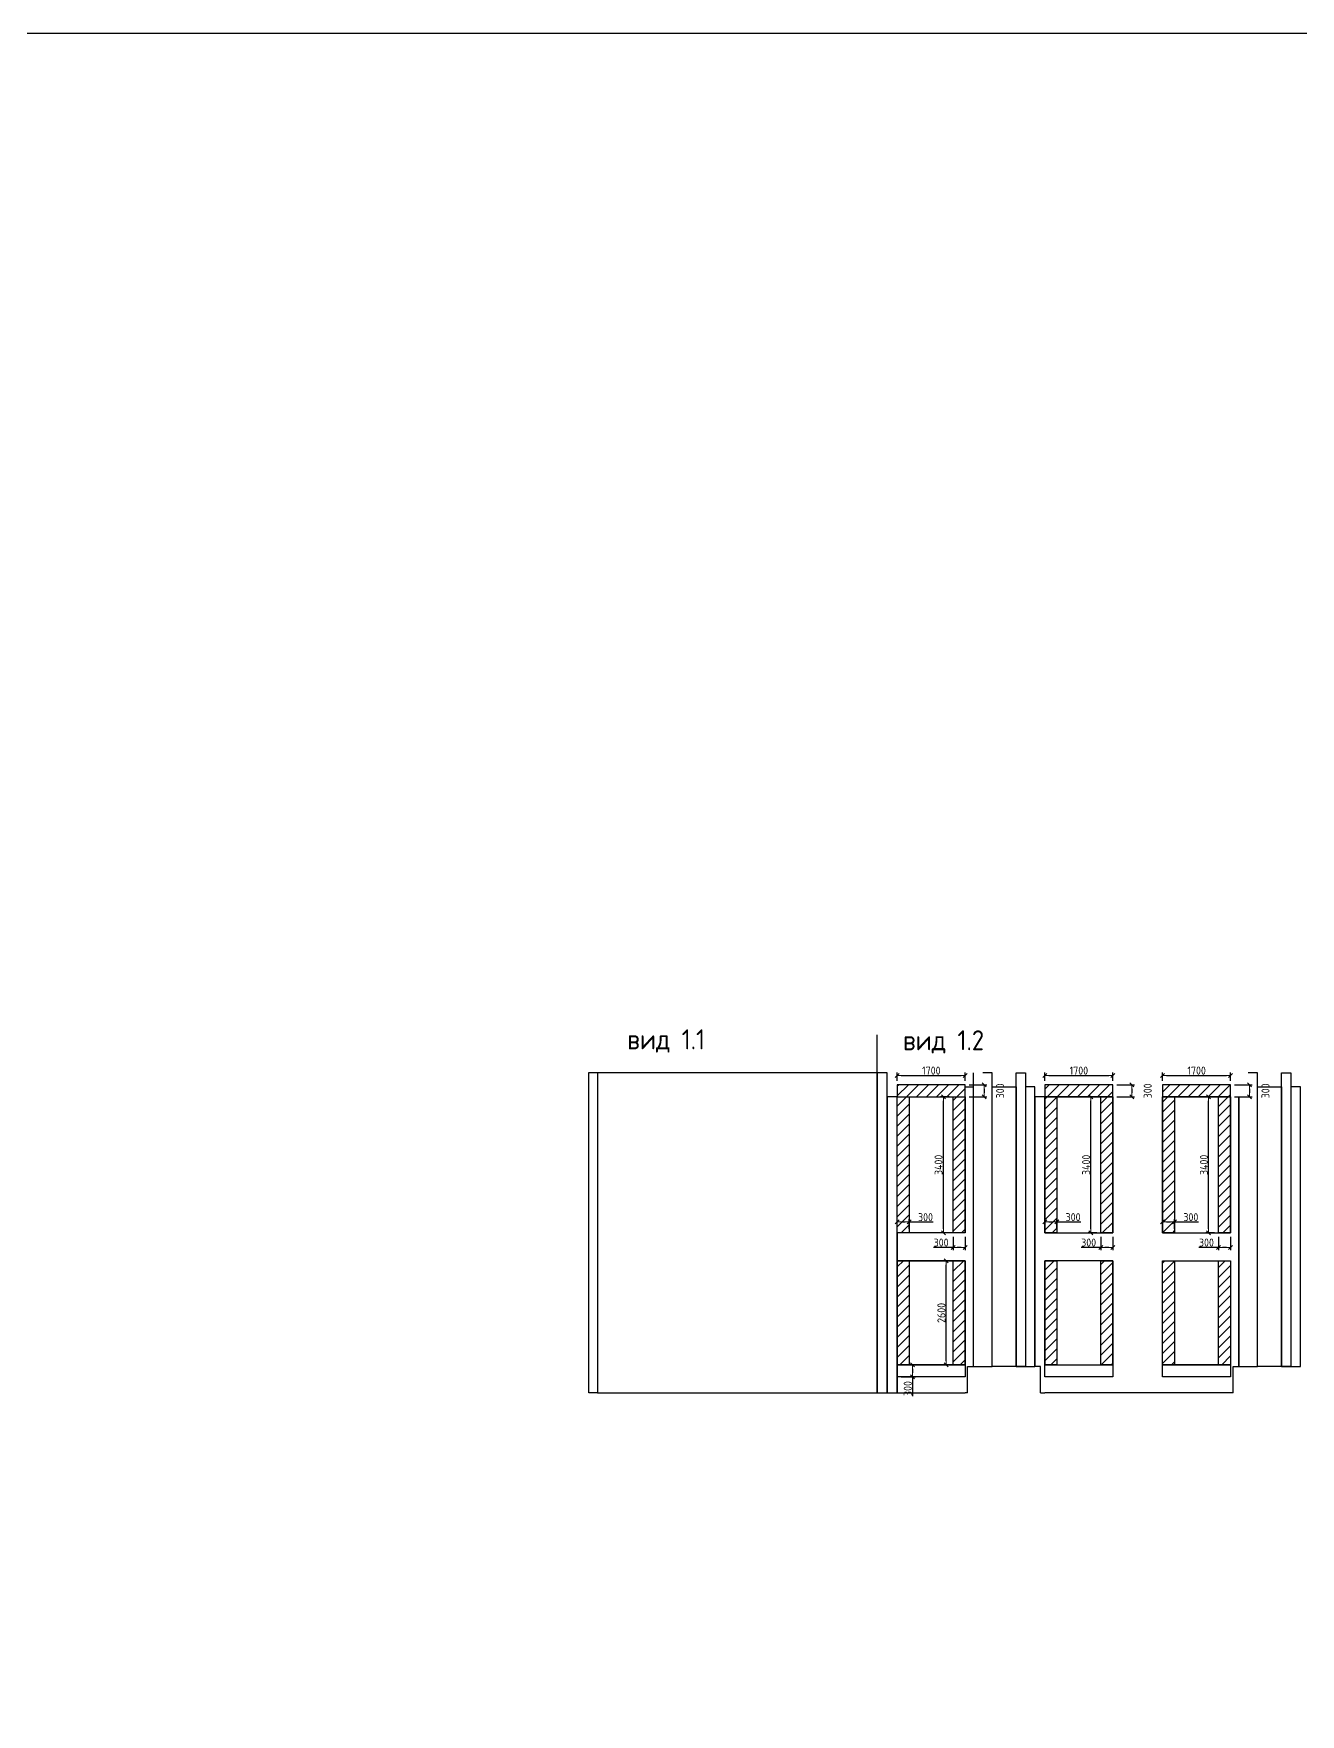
# Model space of a CAD drawing. Header units: millimetres. Extents: x 209 to 1046824, y -248937 to 510758.
# Drawn here: x 637991 to 669670, y 462083 to 504101 of the extents above; entities that cross this region are included whole.
import ezdxf

# ---------------------------------------------------------------- set-up
doc = ezdxf.new("R2010")
doc.units = ezdxf.units.MM
doc.layers.add('$AUDIT_BAD_LAYER1', color=7, linetype='Continuous')
doc.layers.add('Штриховка', color=7, linetype='Continuous')
doc.layers.add('Основные линии', color=7, linetype='Continuous', lineweight=30)
doc.layers.add('Размеры', color=7, linetype='Continuous', lineweight=15)
doc.styles.add('СПДС', font='isocpeur.ttf', dxfattribs={"width": 0.9})
doc.dimstyles.new('Размера А3', dxfattribs={"dimtxt": 200, "dimasz": 100, "dimexe": 70, "dimexo": 100, "dimgap": 20, "dimtad": 1, "dimdec": 0, "dimrnd": 10, "dimzin": 0, "dimdsep": 46, "dimtxsty": 'СПДС', "dimblk": 'ARROWHEAD_6', "dimcen": 1, "dimclrd": 256, "dimclre": 256, "dimclrt": 256, "dimazin": 0, "dimtfac": 1, "dimtdec": 0, "dimtmove": 2, "dimatfit": 3, "dimfxl": 1, "dimtolj": 1, "dimtzin": 0, "dimarcsym": 0})

# ---------------------------------------------------------------- blocks, each defined once
blk = doc.blocks.new('ARROWHEAD_6')
at = {"color": 0, "linetype": 'Continuous'}
for p, q in [((0, 0), (-1, 0)), ((-0.5, -0.5), (0.5, 0.5))]:
    blk.add_line(p, q, dxfattribs=at)
blk = doc.blocks.new('*D2213')
at = {"layer": 'Defpoints', "color": 0, "lineweight": 30, "transparency": 16777216}
for p in [(659890, 474393), (659590, 474120), (659890, 474120)]:
    blk.add_point(p, dxfattribs=at)
at = {"layer": 'Размеры', "lineweight": -2, "transparency": 16777216}
for p, q in [((659590, 474220), (659590, 474463)), ((659690, 474393), (659790, 474393)), ((659890, 474220), (659890, 474463)), ((659890, 474393), (660486, 474393))]:
    blk.add_line(p, q, dxfattribs=at)
at = {"layer": 'Размеры', "lineweight": -2, "transparency": 16777216, "xscale": 100, "yscale": 100, "zscale": 100, "rotation": 180}
blk.add_blockref('ARROWHEAD_6', (659590, 474393), dxfattribs=at)
at = {"layer": 'Размеры', "lineweight": -2, "transparency": 16777216, "xscale": 100, "yscale": 100, "zscale": 100}
blk.add_blockref('ARROWHEAD_6', (659890, 474393), dxfattribs=at)
at = {"layer": 'Размеры', "transparency": 16777216, "insert": (660295, 474513), "char_height": 200, "attachment_point": 5, "style": 'СПДС'}
blk.add_mtext('\\A1;300', dxfattribs=at)
blk = doc.blocks.new('*D2214')
at = {"layer": 'Defpoints', "color": 0, "lineweight": 30, "transparency": 16777216}
for p in [(660990, 474120), (661290, 474120), (661290, 473758)]:
    blk.add_point(p, dxfattribs=at)
at = {"layer": 'Размеры', "lineweight": -2, "transparency": 16777216}
for p, q in [((660990, 474020), (660990, 473688)), ((661290, 474020), (661290, 473688)), ((660990, 473758), (660494, 473758)), ((661190, 473758), (661090, 473758))]:
    blk.add_line(p, q, dxfattribs=at)
at = {"layer": 'Размеры', "lineweight": -2, "transparency": 16777216, "xscale": 100, "yscale": 100, "zscale": 100, "rotation": 180}
blk.add_blockref('ARROWHEAD_6', (660990, 473758), dxfattribs=at)
at = {"layer": 'Размеры', "lineweight": -2, "transparency": 16777216, "xscale": 100, "yscale": 100, "zscale": 100}
blk.add_blockref('ARROWHEAD_6', (661290, 473758), dxfattribs=at)
at = {"layer": 'Размеры', "transparency": 16777216, "insert": (660685, 473878), "char_height": 200, "attachment_point": 5, "style": 'СПДС'}
blk.add_mtext('\\A1;300', dxfattribs=at)
blk = doc.blocks.new('*D2215')
at = {"layer": 'Defpoints', "color": 0, "lineweight": 30, "transparency": 16777216}
for p in [(660741, 477520), (660990, 477520), (660990, 474120)]:
    blk.add_point(p, dxfattribs=at)
at = {"layer": 'Размеры', "lineweight": -2, "transparency": 16777216}
for p, q in [((660890, 477520), (660671, 477520)), ((660741, 474220), (660741, 477420)), ((660890, 474120), (660671, 474120))]:
    blk.add_line(p, q, dxfattribs=at)
at = {"layer": 'Размеры', "lineweight": -2, "transparency": 16777216, "xscale": 100, "yscale": 100, "zscale": 100}
for p, rotation in [((660741, 477520), 90), ((660741, 474120), 270)]:
    blk.add_blockref('ARROWHEAD_6', p, dxfattribs=dict(at, rotation=rotation))
at = {"layer": 'Размеры', "transparency": 16777216, "insert": (660621, 475820), "char_height": 200, "attachment_point": 5, "rotation": 90, "style": 'СПДС'}
blk.add_mtext('\\A1;3400', dxfattribs=at)
blk = doc.blocks.new('*D2216')
at = {"layer": 'Defpoints', "color": 0, "lineweight": 30, "transparency": 16777216}
for p in [(659590, 477820), (661290, 478057), (661290, 477820)]:
    blk.add_point(p, dxfattribs=at)
at = {"layer": 'Размеры', "lineweight": -2, "transparency": 16777216}
for p, q in [((659590, 477920), (659590, 478127)), ((659690, 478057), (661190, 478057)), ((661290, 477920), (661290, 478127))]:
    blk.add_line(p, q, dxfattribs=at)
at = {"layer": 'Размеры', "lineweight": -2, "transparency": 16777216, "xscale": 100, "yscale": 100, "zscale": 100, "rotation": 180}
blk.add_blockref('ARROWHEAD_6', (659590, 478057), dxfattribs=at)
at = {"layer": 'Размеры', "lineweight": -2, "transparency": 16777216, "xscale": 100, "yscale": 100, "zscale": 100}
blk.add_blockref('ARROWHEAD_6', (661290, 478057), dxfattribs=at)
at = {"layer": 'Размеры', "transparency": 16777216, "insert": (660440, 478177), "char_height": 200, "attachment_point": 5, "style": 'СПДС'}
blk.add_mtext('\\A1;1700', dxfattribs=at)
blk = doc.blocks.new('*D2217')
at = {"layer": 'Defpoints', "color": 0, "lineweight": 30, "transparency": 16777216}
for p in [(661290, 477820), (661290, 477520), (661761, 477520)]:
    blk.add_point(p, dxfattribs=at)
at = {"layer": 'Размеры', "lineweight": -2, "transparency": 16777216}
for p, q in [((661390, 477820), (661831, 477820)), ((661390, 477520), (661831, 477520)), ((661761, 477720), (661761, 477620))]:
    blk.add_line(p, q, dxfattribs=at)
at = {"layer": 'Размеры', "lineweight": -2, "transparency": 16777216, "xscale": 100, "yscale": 100, "zscale": 100}
for p, rotation in [((661761, 477820), 90), ((661761, 477520), 270)]:
    blk.add_blockref('ARROWHEAD_6', p, dxfattribs=dict(at, rotation=rotation))
at = {"layer": 'Размеры', "transparency": 16777216, "insert": (662161, 477670), "char_height": 200, "attachment_point": 5, "rotation": 90, "style": 'СПДС'}
blk.add_mtext('\\A1;300', dxfattribs=at)
blk = doc.blocks.new('*D2218')
at = {"layer": 'Defpoints', "color": 0, "lineweight": 30, "transparency": 16777216}
for p in [(663580, 474393), (663280, 474120), (663580, 474120)]:
    blk.add_point(p, dxfattribs=at)
at = {"layer": 'Размеры', "lineweight": -2, "transparency": 16777216}
for p, q in [((663280, 474220), (663280, 474463)), ((663380, 474393), (663480, 474393)), ((663580, 474220), (663580, 474463)), ((663580, 474393), (664176, 474393))]:
    blk.add_line(p, q, dxfattribs=at)
at = {"layer": 'Размеры', "lineweight": -2, "transparency": 16777216, "xscale": 100, "yscale": 100, "zscale": 100, "rotation": 180}
blk.add_blockref('ARROWHEAD_6', (663280, 474393), dxfattribs=at)
at = {"layer": 'Размеры', "lineweight": -2, "transparency": 16777216, "xscale": 100, "yscale": 100, "zscale": 100}
blk.add_blockref('ARROWHEAD_6', (663580, 474393), dxfattribs=at)
at = {"layer": 'Размеры', "transparency": 16777216, "insert": (663985, 474513), "char_height": 200, "attachment_point": 5, "style": 'СПДС'}
blk.add_mtext('\\A1;300', dxfattribs=at)
blk = doc.blocks.new('*D2219')
at = {"layer": 'Defpoints', "color": 0, "lineweight": 30, "transparency": 16777216}
for p in [(664680, 474120), (664980, 474120), (664980, 473758)]:
    blk.add_point(p, dxfattribs=at)
at = {"layer": 'Размеры', "lineweight": -2, "transparency": 16777216}
for p, q in [((664680, 474020), (664680, 473688)), ((664980, 474020), (664980, 473688)), ((664680, 473758), (664184, 473758)), ((664880, 473758), (664780, 473758))]:
    blk.add_line(p, q, dxfattribs=at)
at = {"layer": 'Размеры', "lineweight": -2, "transparency": 16777216, "xscale": 100, "yscale": 100, "zscale": 100, "rotation": 180}
blk.add_blockref('ARROWHEAD_6', (664680, 473758), dxfattribs=at)
at = {"layer": 'Размеры', "lineweight": -2, "transparency": 16777216, "xscale": 100, "yscale": 100, "zscale": 100}
blk.add_blockref('ARROWHEAD_6', (664980, 473758), dxfattribs=at)
at = {"layer": 'Размеры', "transparency": 16777216, "insert": (664375, 473878), "char_height": 200, "attachment_point": 5, "style": 'СПДС'}
blk.add_mtext('\\A1;300', dxfattribs=at)
blk = doc.blocks.new('*D2220')
at = {"layer": 'Defpoints', "color": 0, "lineweight": 30, "transparency": 16777216}
for p in [(664431, 477520), (664680, 477520), (664680, 474120)]:
    blk.add_point(p, dxfattribs=at)
at = {"layer": 'Размеры', "lineweight": -2, "transparency": 16777216}
for p, q in [((664580, 477520), (664361, 477520)), ((664431, 474220), (664431, 477420)), ((664580, 474120), (664361, 474120))]:
    blk.add_line(p, q, dxfattribs=at)
at = {"layer": 'Размеры', "lineweight": -2, "transparency": 16777216, "xscale": 100, "yscale": 100, "zscale": 100}
for p, rotation in [((664431, 477520), 90), ((664431, 474120), 270)]:
    blk.add_blockref('ARROWHEAD_6', p, dxfattribs=dict(at, rotation=rotation))
at = {"layer": 'Размеры', "transparency": 16777216, "insert": (664311, 475820), "char_height": 200, "attachment_point": 5, "rotation": 90, "style": 'СПДС'}
blk.add_mtext('\\A1;3400', dxfattribs=at)
blk = doc.blocks.new('*D2221')
at = {"layer": 'Defpoints', "color": 0, "lineweight": 30, "transparency": 16777216}
for p in [(663280, 477820), (664980, 478057), (664980, 477820)]:
    blk.add_point(p, dxfattribs=at)
at = {"layer": 'Размеры', "lineweight": -2, "transparency": 16777216}
for p, q in [((663280, 477920), (663280, 478127)), ((663380, 478057), (664880, 478057)), ((664980, 477920), (664980, 478127))]:
    blk.add_line(p, q, dxfattribs=at)
at = {"layer": 'Размеры', "lineweight": -2, "transparency": 16777216, "xscale": 100, "yscale": 100, "zscale": 100, "rotation": 180}
blk.add_blockref('ARROWHEAD_6', (663280, 478057), dxfattribs=at)
at = {"layer": 'Размеры', "lineweight": -2, "transparency": 16777216, "xscale": 100, "yscale": 100, "zscale": 100}
blk.add_blockref('ARROWHEAD_6', (664980, 478057), dxfattribs=at)
at = {"layer": 'Размеры', "transparency": 16777216, "insert": (664130, 478177), "char_height": 200, "attachment_point": 5, "style": 'СПДС'}
blk.add_mtext('\\A1;1700', dxfattribs=at)
blk = doc.blocks.new('*D2222')
at = {"layer": 'Defpoints', "color": 0, "lineweight": 30, "transparency": 16777216}
for p in [(664980, 477820), (664980, 477520), (665451, 477520)]:
    blk.add_point(p, dxfattribs=at)
at = {"layer": 'Размеры', "lineweight": -2, "transparency": 16777216}
for p, q in [((665080, 477820), (665521, 477820)), ((665080, 477520), (665521, 477520)), ((665451, 477720), (665451, 477620))]:
    blk.add_line(p, q, dxfattribs=at)
at = {"layer": 'Размеры', "lineweight": -2, "transparency": 16777216, "xscale": 100, "yscale": 100, "zscale": 100}
for p, rotation in [((665451, 477820), 90), ((665451, 477520), 270)]:
    blk.add_blockref('ARROWHEAD_6', p, dxfattribs=dict(at, rotation=rotation))
at = {"layer": 'Размеры', "transparency": 16777216, "insert": (665851, 477670), "char_height": 200, "attachment_point": 5, "rotation": 90, "style": 'СПДС'}
blk.add_mtext('\\A1;300', dxfattribs=at)
blk = doc.blocks.new('*D2223')
at = {"layer": 'Defpoints', "color": 0, "lineweight": 30, "transparency": 16777216}
for p in [(666525, 474393), (666225, 474120), (666525, 474120)]:
    blk.add_point(p, dxfattribs=at)
at = {"layer": 'Размеры', "lineweight": -2, "transparency": 16777216}
for p, q in [((666225, 474220), (666225, 474463)), ((666325, 474393), (666425, 474393)), ((666525, 474220), (666525, 474463)), ((666525, 474393), (667122, 474393))]:
    blk.add_line(p, q, dxfattribs=at)
at = {"layer": 'Размеры', "lineweight": -2, "transparency": 16777216, "xscale": 100, "yscale": 100, "zscale": 100, "rotation": 180}
blk.add_blockref('ARROWHEAD_6', (666225, 474393), dxfattribs=at)
at = {"layer": 'Размеры', "lineweight": -2, "transparency": 16777216, "xscale": 100, "yscale": 100, "zscale": 100}
blk.add_blockref('ARROWHEAD_6', (666525, 474393), dxfattribs=at)
at = {"layer": 'Размеры', "transparency": 16777216, "insert": (666931, 474513), "char_height": 200, "attachment_point": 5, "style": 'СПДС'}
blk.add_mtext('\\A1;300', dxfattribs=at)
blk = doc.blocks.new('*D2224')
at = {"layer": 'Defpoints', "color": 0, "lineweight": 30, "transparency": 16777216}
for p in [(667625, 474120), (667925, 474120), (667925, 473758)]:
    blk.add_point(p, dxfattribs=at)
at = {"layer": 'Размеры', "lineweight": -2, "transparency": 16777216}
for p, q in [((667625, 474020), (667625, 473688)), ((667925, 474020), (667925, 473688)), ((667625, 473758), (667129, 473758)), ((667825, 473758), (667725, 473758))]:
    blk.add_line(p, q, dxfattribs=at)
at = {"layer": 'Размеры', "lineweight": -2, "transparency": 16777216, "xscale": 100, "yscale": 100, "zscale": 100, "rotation": 180}
blk.add_blockref('ARROWHEAD_6', (667625, 473758), dxfattribs=at)
at = {"layer": 'Размеры', "lineweight": -2, "transparency": 16777216, "xscale": 100, "yscale": 100, "zscale": 100}
blk.add_blockref('ARROWHEAD_6', (667925, 473758), dxfattribs=at)
at = {"layer": 'Размеры', "transparency": 16777216, "insert": (667320, 473878), "char_height": 200, "attachment_point": 5, "style": 'СПДС'}
blk.add_mtext('\\A1;300', dxfattribs=at)
blk = doc.blocks.new('*D2225')
at = {"layer": 'Defpoints', "color": 0, "lineweight": 30, "transparency": 16777216}
for p in [(667376, 477520), (667625, 477520), (667625, 474120)]:
    blk.add_point(p, dxfattribs=at)
at = {"layer": 'Размеры', "lineweight": -2, "transparency": 16777216}
for p, q in [((667525, 477520), (667306, 477520)), ((667376, 474220), (667376, 477420)), ((667525, 474120), (667306, 474120))]:
    blk.add_line(p, q, dxfattribs=at)
at = {"layer": 'Размеры', "lineweight": -2, "transparency": 16777216, "xscale": 100, "yscale": 100, "zscale": 100}
for p, rotation in [((667376, 477520), 90), ((667376, 474120), 270)]:
    blk.add_blockref('ARROWHEAD_6', p, dxfattribs=dict(at, rotation=rotation))
at = {"layer": 'Размеры', "transparency": 16777216, "insert": (667256, 475820), "char_height": 200, "attachment_point": 5, "rotation": 90, "style": 'СПДС'}
blk.add_mtext('\\A1;3400', dxfattribs=at)
blk = doc.blocks.new('*D2226')
at = {"layer": 'Defpoints', "color": 0, "lineweight": 30, "transparency": 16777216}
for p in [(666225, 477820), (667925, 478057), (667925, 477820)]:
    blk.add_point(p, dxfattribs=at)
at = {"layer": 'Размеры', "lineweight": -2, "transparency": 16777216}
for p, q in [((666225, 477920), (666225, 478127)), ((666325, 478057), (667825, 478057)), ((667925, 477920), (667925, 478127))]:
    blk.add_line(p, q, dxfattribs=at)
at = {"layer": 'Размеры', "lineweight": -2, "transparency": 16777216, "xscale": 100, "yscale": 100, "zscale": 100, "rotation": 180}
blk.add_blockref('ARROWHEAD_6', (666225, 478057), dxfattribs=at)
at = {"layer": 'Размеры', "lineweight": -2, "transparency": 16777216, "xscale": 100, "yscale": 100, "zscale": 100}
blk.add_blockref('ARROWHEAD_6', (667925, 478057), dxfattribs=at)
at = {"layer": 'Размеры', "transparency": 16777216, "insert": (667075, 478177), "char_height": 200, "attachment_point": 5, "style": 'СПДС'}
blk.add_mtext('\\A1;1700', dxfattribs=at)
blk = doc.blocks.new('*D2227')
at = {"layer": 'Defpoints', "color": 0, "lineweight": 30, "transparency": 16777216}
for p in [(667925, 477820), (667925, 477520), (668396, 477520)]:
    blk.add_point(p, dxfattribs=at)
at = {"layer": 'Размеры', "lineweight": -2, "transparency": 16777216}
for p, q in [((668025, 477820), (668466, 477820)), ((668025, 477520), (668466, 477520)), ((668396, 477720), (668396, 477620))]:
    blk.add_line(p, q, dxfattribs=at)
at = {"layer": 'Размеры', "lineweight": -2, "transparency": 16777216, "xscale": 100, "yscale": 100, "zscale": 100}
for p, rotation in [((668396, 477820), 90), ((668396, 477520), 270)]:
    blk.add_blockref('ARROWHEAD_6', p, dxfattribs=dict(at, rotation=rotation))
at = {"layer": 'Размеры', "transparency": 16777216, "insert": (668796, 477670), "char_height": 200, "attachment_point": 5, "rotation": 90, "style": 'СПДС'}
blk.add_mtext('\\A1;300', dxfattribs=at)
blk = doc.blocks.new('*D2233')
at = {"layer": 'Defpoints', "color": 0, "lineweight": 30, "transparency": 16777216}
for p in [(659890, 473420), (660812, 473420), (659890, 470820)]:
    blk.add_point(p, dxfattribs=at)
at = {"layer": 'Размеры', "lineweight": -2, "transparency": 16777216}
for p, q in [((659990, 473420), (660882, 473420)), ((660812, 470920), (660812, 473320)), ((659990, 470820), (660882, 470820))]:
    blk.add_line(p, q, dxfattribs=at)
at = {"layer": 'Размеры', "lineweight": -2, "transparency": 16777216, "xscale": 100, "yscale": 100, "zscale": 100}
for p, rotation in [((660812, 473420), 90), ((660812, 470820), 270)]:
    blk.add_blockref('ARROWHEAD_6', p, dxfattribs=dict(at, rotation=rotation))
at = {"layer": 'Размеры', "transparency": 16777216, "insert": (660692, 472120), "char_height": 200, "attachment_point": 5, "rotation": 90, "style": 'СПДС'}
blk.add_mtext('\\A1;2600', dxfattribs=at)
blk = doc.blocks.new('*D2234')
at = {"layer": 'Defpoints', "color": 0, "lineweight": 30, "transparency": 16777216}
for p in [(659590, 470820), (659971, 470820), (659590, 470520)]:
    blk.add_point(p, dxfattribs=at)
at = {"layer": 'Размеры', "lineweight": -2, "transparency": 16777216}
for p, q in [((659690, 470820), (660041, 470820)), ((659971, 470720), (659971, 470620)), ((659690, 470520), (660041, 470520)), ((659971, 470520), (659971, 470038))]:
    blk.add_line(p, q, dxfattribs=at)
at = {"layer": 'Размеры', "lineweight": -2, "transparency": 16777216, "xscale": 100, "yscale": 100, "zscale": 100}
for p, rotation in [((659971, 470820), 90), ((659971, 470520), 270)]:
    blk.add_blockref('ARROWHEAD_6', p, dxfattribs=dict(at, rotation=rotation))
at = {"layer": 'Размеры', "transparency": 16777216, "insert": (659851, 470229), "char_height": 200, "attachment_point": 5, "rotation": 90, "style": 'СПДС'}
blk.add_mtext('\\A1;300', dxfattribs=at)
blk = doc.blocks.new('*D2235')
at = {"layer": 'Defpoints', "color": 0, "lineweight": 30, "transparency": 16777216}
for p in [(659890, 473420), (660812, 473420), (659890, 470820)]:
    blk.add_point(p, dxfattribs=at)
at = {"layer": 'Размеры', "lineweight": -2, "transparency": 16777216}
for p, q in [((659990, 473420), (660882, 473420)), ((660812, 470920), (660812, 473320)), ((659990, 470820), (660882, 470820))]:
    blk.add_line(p, q, dxfattribs=at)
at = {"layer": 'Размеры', "lineweight": -2, "transparency": 16777216, "xscale": 100, "yscale": 100, "zscale": 100}
for p, rotation in [((660812, 473420), 90), ((660812, 470820), 270)]:
    blk.add_blockref('ARROWHEAD_6', p, dxfattribs=dict(at, rotation=rotation))
at = {"layer": 'Размеры', "transparency": 16777216, "insert": (660692, 472120), "char_height": 200, "attachment_point": 5, "rotation": 90, "style": 'СПДС'}
blk.add_mtext('\\A1;2600', dxfattribs=at)
blk = doc.blocks.new('*D2236')
at = {"layer": 'Defpoints', "color": 0, "lineweight": 30, "transparency": 16777216}
for p in [(659590, 470820), (659971, 470820), (659590, 470520)]:
    blk.add_point(p, dxfattribs=at)
at = {"layer": 'Размеры', "lineweight": -2, "transparency": 16777216}
for p, q in [((659690, 470820), (660041, 470820)), ((659971, 470720), (659971, 470620)), ((659690, 470520), (660041, 470520)), ((659971, 470520), (659971, 470038))]:
    blk.add_line(p, q, dxfattribs=at)
at = {"layer": 'Размеры', "lineweight": -2, "transparency": 16777216, "xscale": 100, "yscale": 100, "zscale": 100}
for p, rotation in [((659971, 470820), 90), ((659971, 470520), 270)]:
    blk.add_blockref('ARROWHEAD_6', p, dxfattribs=dict(at, rotation=rotation))
at = {"layer": 'Размеры', "transparency": 16777216, "insert": (659851, 470229), "char_height": 200, "attachment_point": 5, "rotation": 90, "style": 'СПДС'}
blk.add_mtext('\\A1;300', dxfattribs=at)
blk = doc.blocks.new('*D2237')
at = {"layer": 'Defpoints', "color": 0, "lineweight": 30, "transparency": 16777216}
for p in [(659890, 473420), (660812, 473420), (659890, 470820)]:
    blk.add_point(p, dxfattribs=at)
at = {"layer": 'Размеры', "lineweight": -2, "transparency": 16777216}
for p, q in [((659990, 473420), (660882, 473420)), ((660812, 470920), (660812, 473320)), ((659990, 470820), (660882, 470820))]:
    blk.add_line(p, q, dxfattribs=at)
at = {"layer": 'Размеры', "lineweight": -2, "transparency": 16777216, "xscale": 100, "yscale": 100, "zscale": 100}
for p, rotation in [((660812, 473420), 90), ((660812, 470820), 270)]:
    blk.add_blockref('ARROWHEAD_6', p, dxfattribs=dict(at, rotation=rotation))
at = {"layer": 'Размеры', "transparency": 16777216, "insert": (660692, 472120), "char_height": 200, "attachment_point": 5, "rotation": 90, "style": 'СПДС'}
blk.add_mtext('\\A1;2600', dxfattribs=at)
blk = doc.blocks.new('*D2238')
at = {"layer": 'Defpoints', "color": 0, "lineweight": 30, "transparency": 16777216}
for p in [(659590, 470820), (659971, 470820), (659590, 470520)]:
    blk.add_point(p, dxfattribs=at)
at = {"layer": 'Размеры', "lineweight": -2, "transparency": 16777216}
for p, q in [((659690, 470820), (660041, 470820)), ((659971, 470720), (659971, 470620)), ((659690, 470520), (660041, 470520)), ((659971, 470520), (659971, 470038))]:
    blk.add_line(p, q, dxfattribs=at)
at = {"layer": 'Размеры', "lineweight": -2, "transparency": 16777216, "xscale": 100, "yscale": 100, "zscale": 100}
for p, rotation in [((659971, 470820), 90), ((659971, 470520), 270)]:
    blk.add_blockref('ARROWHEAD_6', p, dxfattribs=dict(at, rotation=rotation))
at = {"layer": 'Размеры', "transparency": 16777216, "insert": (659851, 470229), "char_height": 200, "attachment_point": 5, "rotation": 90, "style": 'СПДС'}
blk.add_mtext('\\A1;300', dxfattribs=at)

msp = doc.modelspace()

# ---------------------------------------------------------------- hatches: boundary and pattern name
at = {"layer": 'Штриховка', "transparency": 33554559}
h = msp.add_hatch(dxfattribs=at)
h.set_pattern_fill('ANSI31', color=1, scale=56)
h.paths.add_polyline_path([(659889.9, 477519.7), (659589.9, 477519.7), (659589.9, 474119.7), (659889.9, 474119.7)])
h.paths.add_polyline_path([(661289.9, 477819.7), (659589.9, 477819.7), (659589.9, 477519.7), (661289.9, 477519.7)])
h.paths.add_polyline_path([(661289.9, 477519.7), (660989.9, 477519.7), (660989.9, 474119.7), (661289.9, 474119.7)])
h.paths.add_polyline_path([(661289.9, 473419.7), (660989.9, 473419.7), (660989.9, 470819.7), (661289.9, 470819.7)])
h.paths.add_polyline_path([(659889.9, 473419.7), (659589.9, 473419.7), (659589.9, 470819.7), (659889.9, 470819.7)])
h.paths.add_polyline_path([(664979.9, 473419.7), (664679.9, 473419.7), (664679.9, 470819.7), (664979.9, 470819.7)])
h.paths.add_polyline_path([(663579.9, 473419.7), (663279.9, 473419.7), (663279.9, 470819.7), (663579.9, 470819.7)])
h.paths.add_polyline_path([(663579.9, 477519.7), (663279.9, 477519.7), (663279.9, 474119.7), (663579.9, 474119.7)])
h.paths.add_polyline_path([(664979.9, 477519.7), (664679.9, 477519.7), (664679.9, 474119.7), (664979.9, 474119.7)])
h.paths.add_polyline_path([(666525.3, 477519.7), (666225.3, 477519.7), (666225.3, 474119.7), (666525.3, 474119.7)])
h.paths.add_polyline_path([(666525.3, 473419.7), (666225.3, 473419.7), (666225.3, 470819.7), (666525.3, 470819.7)])
h.paths.add_polyline_path([(667925.3, 473419.7), (667625.3, 473419.7), (667625.3, 470819.7), (667925.3, 470819.7)])
h.paths.add_polyline_path([(664979.9, 477819.7), (663279.9, 477819.7), (663279.9, 477519.7), (663579.9, 477519.7), (664979.9, 477519.7)])
h.paths.add_polyline_path([(667925.3, 477819.7), (666225.3, 477819.7), (666225.3, 477519.7), (667925.3, 477519.7)])
h.paths.add_polyline_path([(667925.3, 477519.7), (667625.3, 477519.7), (667625.3, 474119.7), (667925.3, 474119.7)])
h.paths.add_polyline_path([(671819.9, 473419.7), (671519.9, 473419.7), (671519.9, 470819.7), (671819.9, 470819.7)])
h.paths.add_polyline_path([(670419.9, 473419.7), (670119.9, 473419.7), (670119.9, 470819.7), (670419.9, 470819.7)])
h.paths.add_polyline_path([(670419.9, 477519.7), (670119.9, 477519.7), (670119.9, 474119.7), (670419.9, 474119.7)])
h.paths.add_polyline_path([(671819.9, 477519.7), (671519.9, 477519.7), (671519.9, 474119.7), (671819.9, 474119.7)])
h.paths.add_polyline_path([(671819.9, 477819.7), (670119.9, 477819.7), (670119.9, 477519.7), (671819.9, 477519.7)])
h.paths.add_polyline_path([(678809.9, 477819.7), (674059.9, 477819.7), (674059.9, 477519.7), (678809.9, 477519.7)])
h.paths.add_polyline_path([(674359.9, 477519.7), (674059.9, 477519.7), (674059.9, 474119.7), (674359.9, 474119.7)])
h.paths.add_polyline_path([(674359.9, 473419.7), (674059.9, 473419.7), (674059.9, 470819.7), (674359.9, 470819.7)])
h.paths.add_polyline_path([(682989.9, 477819.7), (680689.9, 477819.7), (680689.9, 477519.7), (682989.9, 477519.7)])
h.paths.add_polyline_path([(690426.7, 473419.7), (690126.7, 473419.7), (690126.7, 470819.7), (690426.7, 470819.7)])
h.paths.add_polyline_path([(690426.7, 477519.7), (690126.7, 477519.7), (690126.7, 474172.2), (690426.7, 474172.2)])
h.paths.add_polyline_path([(690426.7, 477819.7), (685509.9, 477819.7), (685509.9, 477519.7), (690426.7, 477519.7)])

# ---------------------------------------------------------------- linework, layer by layer
at = {"layer": '$AUDIT_BAD_LAYER1'}
msp.add_lwpolyline([(652089.9, 470119.7), (651874.9, 470119.7), (651874.9, 478130.6), (652089.9, 478130.6)], close=True, dxfattribs=at)
msp.add_lwpolyline([(556639.4, 144021), (1046823.5, 144021), (1046823.5, 504101.2), (556639.4, 504101.2)], close=True)
at = {"layer": 'Основные линии'}
for points in [[(659089.9, 478119.7), (659089.9, 479068.5)], [(661289.9, 477769.7), (661489.9, 477769.7), (661489.9, 470779.9)], [(661489.9, 478119.7), (661489.9, 470779.9), (661959.9, 470779.9), (661959.9, 478119.7), (661724.9, 478119.7)], [(662559.9, 477769.7), (662559.9, 470779.9), (663029.9, 470779.9), (663029.9, 477769.7), (662794.9, 477769.7)], [(668129.9, 477519.7), (668129.9, 470779.9), (668599.9, 470779.9), (668599.9, 478119.7), (668364.9, 478119.7)], [(669199.9, 477769.7), (669199.9, 470779.9), (669669.9, 470779.9), (669669.9, 477769.7), (669434.9, 477769.7)], [(661289.9, 474119.7), (661289.9, 477519.7)], [(663279.9, 474119.7), (663279.9, 477519.7), (663029.9, 477519.7), (663029.9, 470779.9)], [(668129.9, 470779.9), (668129.9, 477519.7), (668129.9, 477519.7)], [(661289.9, 474119.7), (659589.9, 474119.7), (659589.9, 473419.7), (661289.9, 473419.7)], [(661289.9, 470819.7), (661289.9, 473419.7)], [(663279.9, 470819.7), (663279.9, 473419.7)]]:
    msp.add_lwpolyline(points, dxfattribs=at)
for points in [[(652089.9, 470119.7), (659089.9, 470119.7), (659089.9, 478119.7), (652089.9, 478119.7)], [(659089.9, 470119.7), (659339.9, 470119.7), (659339.9, 478119.7), (659089.9, 478119.7)], [(661959.9, 477769.7), (662559.9, 477769.7), (662559.9, 470779.9), (661959.9, 470779.9)], [(662559.9, 478119.7), (662794.9, 478119.7), (662794.9, 470779.9), (662559.9, 470779.9)], [(668599.9, 477769.7), (669199.9, 477769.7), (669199.9, 470779.9), (668599.9, 470779.9)], [(669199.9, 478119.7), (669434.9, 478119.7), (669434.9, 470779.9), (669199.9, 470779.9)], [(659339.9, 470119.7), (659589.9, 470119.7), (659589.9, 477519.7), (659339.9, 477519.7)], [(664979.9, 477519.7), (663279.9, 477519.7), (663279.9, 474119.7), (664979.9, 474119.7)], [(666225.3, 474119.7), (667925.3, 474119.7), (667925.3, 477519.7), (666225.3, 477519.7)], [(659589.9, 470819.7), (661289.9, 470819.7), (661289.9, 473419.7), (659589.9, 473419.7)], [(663279.9, 470819.7), (664979.9, 470819.7), (664979.9, 473419.7), (663279.9, 473419.7)], [(666225.3, 473419.7), (667925.3, 473419.7), (667925.3, 470819.7), (666225.3, 470819.7)]]:
    msp.add_lwpolyline(points, close=True, dxfattribs=at)
at = {"layer": 'Основные линии', "color": 2, "true_color": 0xf1eb1f}
for points in [[(659589.9, 477519.7), (661289.9, 477519.7), (661289.9, 477819.7), (659589.9, 477819.7)], [(663279.9, 477519.7), (664979.9, 477519.7), (664979.9, 477819.7), (663279.9, 477819.7)], [(666225.3, 477519.7), (667925.3, 477519.7), (667925.3, 477819.7), (666225.3, 477819.7)], [(659589.9, 473419.7), (659889.9, 473419.7), (659889.9, 470819.7), (659589.9, 470819.7)], [(660989.9, 473419.7), (661289.9, 473419.7), (661289.9, 470819.7), (660989.9, 470819.7)], [(663279.9, 473419.7), (663579.9, 473419.7), (663579.9, 470819.7), (663279.9, 470819.7)], [(664679.9, 473419.7), (664979.9, 473419.7), (664979.9, 470819.7), (664679.9, 470819.7)], [(666225.3, 473419.7), (666525.3, 473419.7), (666525.3, 470819.7), (666225.3, 470819.7)], [(667625.3, 473419.7), (667925.3, 473419.7), (667925.3, 470819.7), (667625.3, 470819.7)]]:
    msp.add_lwpolyline(points, close=True, dxfattribs=at)
at = {"layer": 'Основные линии', "color": 41, "true_color": 0xf4ee51}
for points in [[(659589.9, 477519.7), (659889.9, 477519.7), (659889.9, 474119.7), (659589.9, 474119.7)], [(660989.9, 477519.7), (661289.9, 477519.7), (661289.9, 474119.7), (660989.9, 474119.7)], [(663279.9, 477519.7), (663579.9, 477519.7), (663579.9, 474119.7), (663279.9, 474119.7)], [(664679.9, 477519.7), (664979.9, 477519.7), (664979.9, 474119.7), (664679.9, 474119.7)], [(666225.3, 477519.7), (666525.3, 477519.7), (666525.3, 474119.7), (666225.3, 474119.7)], [(667625.3, 477519.7), (667925.3, 477519.7), (667925.3, 474119.7), (667625.3, 474119.7)]]:
    msp.add_lwpolyline(points, close=True, dxfattribs=at)
at = {"layer": 'Основные линии', "color": 18, "true_color": 0x000000}
for points in [[(661289.9, 470819.7), (659589.9, 470819.7), (659589.9, 470119.7), (661289.9, 470119.7)], [(661347.2, 470119.7), (661347.2, 470779.9), (661489.9, 470779.9)], [(663172.6, 470119.7), (663172.6, 470779.9), (663029.9, 470779.9)], [(667987.2, 470119.7), (667987.2, 470779.9), (668129.9, 470779.9)], [(661347.2, 470119.7), (661289.9, 470119.7)], [(663172.6, 470119.7), (663279.9, 470119.7)], [(667987.2, 470119.7), (663279.9, 470119.7)]]:
    msp.add_lwpolyline(points, dxfattribs=at)
for points in [[(659589.9, 470819.7), (661289.9, 470819.7), (661289.9, 470519.7), (659589.9, 470519.7)], [(663279.9, 470819.7), (664979.9, 470819.7), (664979.9, 470519.7), (663279.9, 470519.7)], [(666225.3, 470819.7), (667925.3, 470819.7), (667925.3, 470519.7), (666225.3, 470519.7)]]:
    msp.add_lwpolyline(points, close=True, dxfattribs=at)

# ---------------------------------------------------------------- texts
at = {"layer": 'Основные линии', "char_height": 500, "attachment_point": 1, "style": 'СПДС'}
for s, insert in [('вид 1.1', (652835.2, 479208)), ('вид 1.2', (659731.9, 479185))]:
    msp.add_mtext_dynamic_manual_height_columns(s, width=3371.815, gutter_width=1678.4, heights=[0], dxfattribs=dict(at, insert=insert))

# ---------------------------------------------------------------- dimensions: what is measured, and where the dimension line sits
at = {"layer": 'Размеры'}
for base, p1, p2, picture, middle in [((661289.9, 478056.6), (659589.9, 477819.7), (661289.9, 477819.7), '*D2216', (660439.9, 478176.6)), ((664979.9, 478056.6), (663279.9, 477819.7), (664979.9, 477819.7), '*D2221', (664129.9, 478176.6)), ((667925.3, 478056.6), (666225.3, 477819.7), (667925.3, 477819.7), '*D2226', (667075.3, 478176.6))]:
    dim = msp.add_linear_dim(base=base, p1=p1, p2=p2, dimstyle='Размера А3', dxfattribs=at)
    dim.commit()
    dim.dimension.update_dxf_attribs({"geometry": picture, "text_midpoint": middle})
for base, p1, p2, picture, middle in [((661760.7, 477519.7), (661289.9, 477819.7), (661289.9, 477519.7), '*D2217', (662160.7, 477669.7)), ((665450.7, 477519.7), (664979.9, 477819.7), (664979.9, 477519.7), '*D2222', (665850.7, 477669.7)), ((668396.1, 477519.7), (667925.3, 477819.7), (667925.3, 477519.7), '*D2227', (668796.1, 477669.7)), ((660740.8, 477519.7), (660989.9, 474119.7), (660989.9, 477519.7), '*D2215', (660620.8, 475819.7)), ((664430.8, 477519.7), (664679.9, 474119.7), (664679.9, 477519.7), '*D2220', (664310.8, 475819.7)), ((667376.2, 477519.7), (667625.3, 474119.7), (667625.3, 477519.7), '*D2225', (667256.2, 475819.7)), ((660812.3, 473419.7), (659889.9, 470819.7), (659889.9, 473419.7), '*D2233', (660692.3, 472119.7)), ((660812.3, 473419.7), (659889.9, 470819.7), (659889.9, 473419.7), '*D2235', (660692.3, 472119.7)), ((660812.3, 473419.7), (659889.9, 470819.7), (659889.9, 473419.7), '*D2237', (660692.3, 472119.7))]:
    dim = msp.add_linear_dim(base=base, p1=p1, p2=p2, angle=90, dimstyle='Размера А3', dxfattribs=at)
    dim.commit()
    dim.dimension.update_dxf_attribs({"geometry": picture, "text_midpoint": middle})
for base, p1, p2, picture, middle in [((659889.9, 474392.9), (659589.9, 474119.7), (659889.9, 474119.7), '*D2213', (660295.4, 474392.9)), ((663579.9, 474392.9), (663279.9, 474119.7), (663579.9, 474119.7), '*D2218', (663985.4, 474392.9)), ((666525.3, 474392.9), (666225.3, 474119.7), (666525.3, 474119.7), '*D2223', (666930.9, 474392.9)), ((661289.9, 473757.9), (660989.9, 474119.7), (661289.9, 474119.7), '*D2214', (660684.9, 473757.9)), ((664979.9, 473757.9), (664679.9, 474119.7), (664979.9, 474119.7), '*D2219', (664374.9, 473757.9)), ((667925.3, 473757.9), (667625.3, 474119.7), (667925.3, 474119.7), '*D2224', (667320.4, 473757.9))]:
    dim = msp.add_linear_dim(base=base, p1=p1, p2=p2, dimstyle='Размера А3', override={"dimtmove": 0}, dxfattribs=at)
    dim.commit()
    dim.dimension.update_dxf_attribs({"geometry": picture, "text_midpoint": middle, "dimtype": 160})
for picture in ['*D2234', '*D2236', '*D2238']:
    dim = msp.add_linear_dim(base=(659970.9, 470819.7), p1=(659589.9, 470519.7), p2=(659589.9, 470819.7), angle=90, dimstyle='Размера А3', override={"dimtmove": 0}, dxfattribs=at)
    dim.commit()
    dim.dimension.update_dxf_attribs({"geometry": picture, "text_midpoint": (659970.9, 470228.7), "dimtype": 160})

doc.saveas('drawing.dxf')
